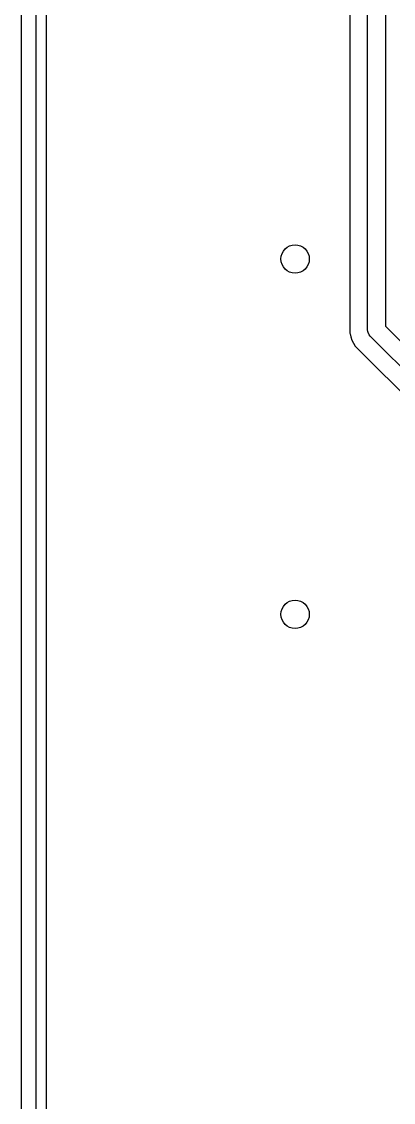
# Model space of a CAD drawing. Extents: x 0 to 130, y -140 to 0.
# Drawn here: x -0.1 to 5.13, y -106.87 to -91.66 of the extents above; entities that cross this region are included whole.
import ezdxf

# ---------------------------------------------------------------- set-up
doc = ezdxf.new("R2010")
doc.units = 0
doc.layers.add('BLACK', color=7, linetype='CONTINUOUS')

msp = doc.modelspace()

# ---------------------------------------------------------------- linework, layer by layer
at = {"layer": 'BLACK', "linetype": 'CONTINUOUS'}
for p, q in [((-0.1, -140), (-0.1, 0)), ((0.1, -0.1), (0.1, -139.9)), ((0.2505, -100.463385), (0.2505, -51.252566)), ((4.5205, -51.252566), (4.5205, -96.045438)), ((4.771, -95.996), (4.771, -51.302)), ((5.021, -51.353776), (5.021, -95.944224)), ((5.021, -95.944224), (6.406104, -97.329328)), ((4.5205, -96.045438), (4.522513, -96.052949)), ((4.522513, -96.052949), (4.522514, -96.052951)), ((4.522514, -96.052951), (4.534162, -96.09642)), ((4.534162, -96.09642), (4.546091, -96.140941)), ((4.773402, -96.020386), (4.771, -95.996)), ((4.773402, -96.020387), (4.773402, -96.020386)), ((4.778868, -96.033584), (4.773402, -96.020387)), ((4.792066, -96.065446), (4.778868, -96.033584)), ((4.792071, -96.065451), (4.792066, -96.065446)), ((4.807612, -96.084388), (4.792071, -96.065451)), ((6.229328, -97.506104), (4.807612, -96.084388)), ((4.546091, -96.140941), (4.595525, -96.226563)), ((4.595525, -96.226563), (4.595526, -96.226563)), ((4.595526, -96.226563), (5.86351, -97.494547)), ((0.2505, -102.915), (0.2505, -100.463385)), ((0.2505, -105.455), (0.2505, -102.915)), ((0.2505, -108.07945), (0.2505, -105.455))]:
    msp.add_line(p, q, dxfattribs=at)
at = {"layer": 'BLACK'}
for centre in [(3.75, -95), (3.75, -100)]:
    msp.add_circle(centre, 0.2, dxfattribs=at)

doc.saveas('drawing.dxf')
